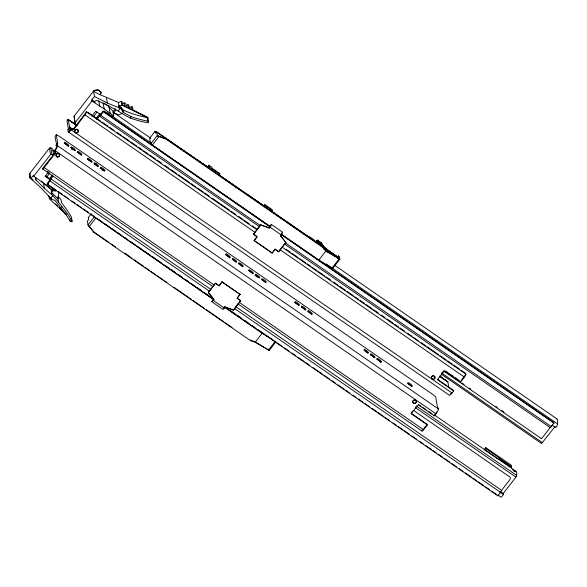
<?xml version="1.0" encoding="UTF-8"?>
<svg xmlns="http://www.w3.org/2000/svg" width="587" height="587" viewBox="0 0 587 587"><rect width="100%" height="100%" fill="white"/><g stroke="black" fill="none" stroke-linecap="round" stroke-linejoin="round"><path stroke-width="0.88" d="M66.309 214.593L49.418 198.802L49.477 196.579M88.894 226.325L88.057 224.96L87.39 221.13L88.571 219.604L88.336 217.498M270.636 226.758L152.378 145.033C150.272 144.307 148.694 136.544 150.624 137.894M207.908 167.163L156.619 131.723L155.438 133.249L155.1 131.202L207.607 167.112M58.81 192.646L58.032 198.927A104.332 98.821 -9.8 0 0 51.546 192.573L54.327 189.63M147.594 118.677L147.865 117.378L133.227 110.055L132.493 106.981L131.503 106.489L129.294 107.825M147.865 117.378L148.592 121.553L148.313 122.852A104.332 98.821 -9.8 0 1 130.373 118.075A125.369 118.325 70.8 0 1 125.743 115.624A125.603 118.545 70.8 0 1 118.361 111.17L108.324 105.682L97.471 100.685A1.798 1.702 -9.8 0 0 95.226 101.228L94.639 101.984C95.652 104.559 93.443 99.218 91.755 99.988L94.463 96.495L93.59 91.418L94.184 90.647L97.956 90.06L100.832 92.049L101.103 93.128L99.937 94.639L93.59 91.418M437.359 379.173L453.56 390.37L453.663 390.935L452.049 393.019A4.498 1.035 -55.4 0 1 449.121 395.066L68.246 131.862L67.909 129.888L69.552 128.127L69.706 127.13L68.063 119.499L76.626 124.884M464.603 376.04L464.787 375.526M56.081 190.1L55.42 191.274L51.289 188.919L33.76 176.181L33.576 175.131L30.869 178.624L41.339 188.222L51.671 199.309L54.782 200.336A2.678 2.597 86.1 0 1 55.09 200.644A123.417 119.77 86.1 0 1 60.674 207.695A102.644 97.229 -9.8 0 1 70.176 221.211L70.895 221.886L72.128 221.248L71.409 217.073A104.332 98.821 -9.8 0 0 61.906 203.278L60.813 199.551A104.332 98.821 -9.8 0 0 58.172 196.535M118.361 111.17L120.019 108.221L107.318 103.019L94.463 96.495M130.373 118.075L131.18 116.644A102.644 97.229 -9.8 0 0 147.689 121.105L148.592 121.553M103.459 111.17L101.492 113.827M115.206 108.588L113.504 111.303L113.812 113.071L119.058 114.832L122.103 113.533M113.812 113.071L115.933 109.674M46.762 177.032L49.756 173.136L47.459 171.609M497.967 495.046L501.056 497.226L501.555 496.918L503.426 494.562L503.235 493.454L515.907 477.099C517.426 476.079 516.846 469.747 515.32 471.721M237.779 303.795L421.84 430.99A2.7 0.624 -55.4 0 0 423.601 429.765L427.358 424.907L411.157 413.718L418.135 404.7L434.336 415.897L435.943 413.813A4.498 1.035 -55.4 0 0 438.386 408.926L437.176 405.588L435.679 396.959L432.942 394.537L58.781 135.971L56.249 134.746L54.995 136.962L56.668 144.769L56.103 145.143L56.44 147.117A2.7 0.624 -55.4 0 1 54.973 150.045L55.178 153.332L44.164 167.552A2.7 0.624 -55.4 0 1 42.411 168.785L212.89 286.595M68.063 119.499L66.984 120.885L68.481 129.514M32.828 179.879L29.952 177.89L29.35 174.031L49.425 148.107L50.82 147.799L52.801 149.171L53.769 154.777M77.264 125.42L75.283 124.055L74.057 116.285L94.133 90.361L97.904 89.774L100.781 91.77L101.103 93.128M29.952 177.89L29.401 174.317L29.996 173.547L30.869 178.624M56.103 145.143L57.739 143.382L56.249 134.746M67.909 129.888L69.552 128.127M56.668 144.769L57.739 143.382M33.76 176.181L50.533 154.52L51.927 154.212L53.909 155.577M75.283 124.055L75.165 122.698L91.939 101.037L91.755 99.988M100.531 121.017L88.461 112.675L86.414 111.846L73.852 128.516L71.078 129.25A2.7 0.624 -55.4 0 1 69.325 130.475L68.98 128.509M57.174 143.756L57.511 145.73A4.498 1.035 -55.4 0 1 55.075 150.617L54.752 150.338M68.246 131.862A4.498 1.035 -55.4 0 0 71.181 129.815L73.955 129.089L84.968 114.861A2.7 0.624 -55.4 0 0 86.428 111.934L86.414 111.846M48.45 172.189L45.155 176.452L50.423 180.092M91.814 116.189L95.666 111.214L100.935 114.854M93.737 116.336L96.994 112.132M52.39 175.029L49.638 178.58L49.88 180.187L47.158 184.362L213.727 299.473M96.305 118.317L100.157 113.342M50.475 178.36L51.597 176.914M96.833 118.493L97.948 117.048M99.064 115.61L100.186 114.164M47.158 184.362L49.844 180.899A1.886 0.433 -55.4 0 0 50.871 178.874L52.999 176.129M96.804 119.557L99.452 116.131A1.886 0.433 -55.4 0 0 100.678 115.243L103.275 111.266L100.472 114.854M49.55 180.913L47.547 183.386M47.474 184.157L48.42 182.939M89.004 160.068L89.65 159.238M95.483 164.551L96.129 163.714M88.233 217.63L91.293 213.683M150.001 137.864L155.1 131.275M88.05 224.924L94.331 216.816L213.969 299.942M150.998 143.632L157.279 135.516L156.619 131.723M95.71 218.217L89.173 226.67L94.155 232.577L250.429 340.57L255.264 342.309L269.257 350.498M152.378 145.033L158.923 136.588L166.392 139.288L322.667 247.281L325.888 251.097L339.88 259.293M207.416 167.178L208.921 165.24L211.863 167.266L212.01 168.124L219.707 173.444L219.854 174.317L218.856 175.608M208.216 168.264L209.221 166.965L208.921 165.24M263.365 206.595L264.869 204.65L272.126 209.669L272.28 210.542L271.275 211.834M264.018 206.822L265.023 205.523L264.869 204.65M225.034 307.192L233.553 310.097L224.99 306.935L224.337 308.087A2.517 0.58 -55.4 0 1 222.693 309.239L211.533 301.527A2.517 0.58 -55.4 0 0 213.176 300.375L213.873 299.48L208.312 292.429L215.502 283.139L219.149 285.884L222.055 281.811L219.105 285.627M281.958 232.694A1.71 0.396 -55.4 0 1 281.034 234.551L280.337 235.453L285.898 242.504L278.7 251.794L275.105 249.306L272.148 253.122L254.149 240.677L257.106 236.869L253.459 234.125L260.65 224.836L269.22 227.998L260.65 224.836M208.356 292.686L215.502 283.139M253.503 234.382L260.694 225.085M254.149 240.677L257.062 236.612L253.459 234.125M208.312 292.429L213.829 299.223L213.132 300.126A1.71 0.396 -55.4 0 1 212.017 300.904M269.176 227.741L269.873 226.839A1.71 0.396 -55.4 0 0 270.798 224.982M269.22 227.998L269.917 227.096A2.517 0.58 -55.4 0 0 271.282 224.359L282.442 232.07A2.517 0.58 -55.4 0 1 281.078 234.807L280.381 235.71L285.898 242.504M224.99 306.935L224.293 307.837A1.71 0.396 -55.4 0 1 223.97 308.219M237.596 297.433L240.061 294.256L222.055 281.811M272.148 253.122L275.061 249.049L278.7 251.794M233.553 310.097L240.751 300.808L237.148 298.321L240.061 294.256M233.509 309.841L240.707 300.551L237.148 298.321M278.656 251.537L281.129 248.345M282.178 246.988L285.854 242.248M315.828 242.013L317.332 240.076L321.911 243.238L322.667 247.281M315.806 242.358L316.811 241.059L321.199 244.097L320.994 242.923L317.332 240.076M315.887 242.372L317.391 240.435M315.909 242.937L316.811 241.059M319.988 244.214L320.994 242.923M320.297 245.968L321.294 244.676L316.907 241.646M255.184 342.287L262.176 333.255L272.258 339.33M281.18 234.044L318.836 260.07L325.829 251.038M323.437 248.705L328.243 252.028L328.947 251.126L325.396 248.235L322.102 244.368M337.929 258.522L337.635 256.812L338.332 255.91L339.477 256.702L339.902 259.19L332.924 268.2M268.384 350.212L275.362 341.201M318.836 260.07L332.029 268.017L339.007 259.006M269.279 350.395L275.721 342.074M412.668 411.069L411.061 413.145L427.255 424.342L427.358 424.907M415.354 407.598L416.425 406.211M441.659 373.625L443.801 370.852M423.498 429.192L427.255 424.342M434.776 414.635L435.848 413.248A2.7 0.624 -55.4 0 0 436.097 412.91M461.074 380.662L464.295 376.502M453.663 390.935L437.462 379.745L444.44 370.727L460.641 381.924L464.398 377.074A2.7 0.624 -55.4 0 0 465.858 374.139L465.733 373.383L461.199 370.258M485.72 447.558L484.752 448.806L484.95 449.943L498.634 459.394L499.596 458.146L485.919 448.695L485.72 447.558L511.284 465.22L511.526 466.643A2.069 0.477 -55.4 0 1 511.321 467.421L499.442 459.21A2.069 0.477 -55.4 0 0 499.647 458.432L499.596 458.146M484.95 449.943L485.919 448.695M224.278 306.766L497.871 495.832L500.55 492.361A1.886 0.433 -55.4 0 0 501.584 490.343L509.017 480.738A2.517 0.58 -55.4 0 0 510.382 478.001L510.257 477.253L413.754 410.57M281.151 234.184L553.989 422.728L551.391 426.705A1.886 0.433 -55.4 0 1 550.166 427.593L542.726 437.198A2.517 0.58 -55.4 0 1 541.089 438.342M551.303 426.199L552.374 424.812M441.299 374.183L541.581 443.523L555.177 426.375M52.903 189.036L51.238 190.804L51.927 194.811L52.911 195.698A125.603 121.891 86.1 0 1 58.619 202.31A125.369 121.67 86.1 0 1 61.87 206.536A104.332 98.821 -9.8 0 1 72.128 221.248M423.33 429.398L422.926 429.64M50.438 198.083L52.911 195.698M60.674 207.695L61.87 206.536M103.708 102.901L108.485 106.196L108.602 106.907L112.858 110.921L113.731 115.977L112.748 116.916L104.141 110.972M556.183 418.986C558.582 417.049 558.12 427.241 555.368 427.483L552.352 425.399M122.213 104.075L124.202 102.879L125.801 103.672L126.337 106.768L128.384 107.788L127.849 104.684L125.867 105.88M332.902 268.303L332.029 268.017M99.937 94.639L118.391 102.439L121.348 101.463L122.155 101.867L122.69 104.963L124.737 105.976L124.202 102.879M118.391 102.439L119.278 107.81L118.985 106.078L121.971 105.095L147.073 117.525L147.689 121.105M439.971 376.612L447.844 381.836L448.85 387.669M190.071 154.895L190.151 155.335L166.319 138.862L157.287 135.553M250.297 340.1L254.186 341.531M127.849 104.684L128.817 105.161L129.353 108.265L132.038 109.593L131.503 106.489M118.985 106.078L121.149 107.304A1.768 1.673 -9.8 0 1 121.78 108.39A2.223 2.106 -9.8 0 0 123.006 109.996L123.417 112.403A2.678 2.524 70.8 0 1 123.065 112.146L121.736 109.542L120.019 108.221M91.939 101.037L104.134 108.837L113.731 115.977M322.527 246.811L325.814 250.664L338.772 258.471L338.332 255.91M263.578 346.924L255.191 341.876L255.264 342.309M265.104 347.849L267.386 349.221M513.354 470.664L514.491 471.61M322.19 244.86L325.477 248.727L328.947 251.126M209.221 166.965L219.854 174.317M265.023 205.523L272.28 210.542M218.467 174.464L264.473 206.257M271.26 210.946L311.235 238.571M314.25 240.655L316.518 242.218M324.061 247.435L337.635 256.812M218.929 174.933L264.194 206.213M271.737 211.43L321.471 245.696L321.294 244.676M324.552 247.927L336.468 256.211M326.783 250.583L328.243 252.028M158.806 136.654L157.375 135.7M113.005 112.117L150.573 138.077M335.199 265.669L556.755 418.773M107.538 112.902L109.806 114.465M111.31 115.507L151.27 143.118M326.189 263.996L557.65 423.946M103.275 111.266L270.6 226.89M103.363 111.779L270.688 227.404M281.239 234.697L554.077 423.242M269.917 227.096L281.078 234.807M100.678 115.243L260.467 225.665M285.333 242.849L551.391 426.705M99.452 116.131L259.241 226.545M284.108 243.737L550.166 427.593M102.043 122.059L108.074 126.227M109.586 127.269L114.113 130.402M117.129 132.486L121.656 135.612M123.167 136.661L129.206 140.829M130.71 141.871L136.749 146.046M138.261 147.088L142.032 149.692M143.544 150.734L148.071 153.867M149.575 154.909L155.614 159.077M157.125 160.119L161.652 163.252M164.668 165.336L169.195 168.462M170.707 169.511L176.738 173.679M178.25 174.721L189.564 182.542M191.076 183.584L195.603 186.717M197.115 187.759L203.146 191.927M204.658 192.969L209.185 196.102M212.201 198.186L229.561 210.183M231.065 211.225L235.592 214.35M238.615 216.434L243.143 219.567M244.647 220.609L249.174 223.735M252.197 225.819L256.724 228.952M286.148 249.284L290.675 252.417M292.187 253.459L298.218 257.627M299.73 258.669L305.768 262.844M307.272 263.886L311.051 266.491M312.555 267.54L317.083 270.666M318.594 271.708L324.633 275.883M326.137 276.925L330.664 280.05M333.687 282.134L338.215 285.267M339.719 286.309L345.758 290.477M347.269 291.519L353.301 295.694M354.812 296.736L358.584 299.341M360.095 300.39L364.622 303.516M366.127 304.558L372.165 308.733M373.677 309.775L378.204 312.9M381.22 314.984L384.991 317.596M387.259 319.159L393.29 323.327M394.802 324.369L398.573 326.981M400.085 328.023L404.612 331.149M407.627 333.24L412.155 336.366M413.666 337.408L418.193 340.533M421.209 342.625L425.736 345.75M427.248 346.792L438.562 354.614M440.074 355.656L446.113 359.831M447.617 360.873L452.144 363.999M453.656 365.041L459.694 369.216M86.428 111.934L256.908 229.744M281.804 246.944L465.858 374.139M84.968 114.861L254.883 232.283M280.08 249.702L464.398 377.074M445.812 371.182L448.02 372.708M449.495 373.721L453.179 376.267M455.387 377.793L459.071 380.339M455.769 378.732L457.302 379.789M461.8 382.9L464.082 384.47M469.343 388.11L470.847 389.152M495.729 406.343L497.248 407.393M501.76 410.511L504.028 412.081M443.904 371.255L541.126 438.445M254.105 240.421L272.104 252.865M441.483 372.921L542.513 442.737M440.228 376.157L447.514 381.821M68.415 119.631L76.706 125.361M439.546 376.098L447.844 381.836M68.085 119.616L76.376 125.354M69.706 127.13L72.722 129.213M69.501 127.834L71.761 129.397M71.181 129.815L452.049 393.019M57.511 145.73L438.386 408.926M55.075 150.617L435.943 413.813M499.647 458.432L511.526 466.643M52.852 150.514L55.692 152.473M434.659 415.134L516.032 471.368M418.773 404.641L420.982 406.167M422.457 407.187L426.14 409.733M428.349 411.26L432.025 413.798M416.521 406.182L516.736 475.433M415.633 407.804L515.907 477.099M222.099 282.068L240.105 294.505M215.546 283.396L219.149 285.884M44.164 167.552L214.086 284.974M239.283 302.393L423.601 429.765M50.871 178.874L210.652 289.296M235.526 306.48L501.584 490.343M45.72 175.895L50.233 179.02M500.219 491.378L503.235 493.454M49.844 180.899L209.625 291.321M234.499 308.505L500.55 492.361M499.654 491.957L503.426 494.562M47.07 183.856L55.361 189.608M58.377 191.663L62.149 194.268M64.409 195.831L68.173 198.435M71.944 201.04L74.96 203.124M77.22 204.687L81.74 207.813M83.251 208.855L88.527 212.501M90.787 214.064L94.551 216.669M98.323 219.274L102.094 221.871M104.354 223.434L110.378 227.602M111.89 228.644L115.661 231.249M117.165 232.291L121.685 235.416M124.701 237.5L127.717 239.584M130.732 241.668L135.252 244.794M138.268 246.878L142.039 249.482M144.299 251.045L150.331 255.206M151.835 256.248L155.606 258.852M157.111 259.894L161.63 263.02M164.646 265.104L169.173 268.23M170.678 269.272L175.197 272.397M178.213 274.481L181.985 277.086M185.749 279.691L188.765 281.775M191.024 283.338L195.552 286.456M197.056 287.498L201.576 290.624M204.592 292.708L209.119 295.833M210.623 296.875L213.639 298.959M225.694 307.295L228.71 309.378M230.97 310.941L235.497 314.067M237.001 315.109L241.521 318.227M244.537 320.311L249.064 323.437M252.08 325.521L255.088 327.605M258.104 329.689L264.135 333.856M265.64 334.898L269.411 337.503M270.915 338.545L282.222 346.359M284.482 347.922L289.009 351.041M292.025 353.125L295.789 355.729M298.049 357.292L304.081 361.46M305.585 362.502L309.356 365.107M313.128 367.711L322.923 374.484M324.428 375.526L329.703 379.173M331.971 380.736L335.735 383.333M337.995 384.896L344.026 389.064M345.538 390.106L349.302 392.71M353.073 395.315L356.089 397.399M358.349 398.962L362.869 402.088M364.38 403.13L369.656 406.776M371.916 408.339L376.436 411.465M377.94 412.507L383.971 416.667M385.483 417.709L389.247 420.314M393.019 422.919L396.034 425.003M398.294 426.566L402.814 429.691M404.326 430.733L409.601 434.38M411.861 435.943L416.381 439.069M419.397 441.153L423.168 443.757M425.428 445.32L431.452 449.481M432.964 450.523L435.98 452.606M438.24 454.169L442.759 457.295M444.271 458.337L449.547 461.984M451.807 463.547L456.326 466.672M459.342 468.756L463.114 471.361M465.374 472.924L471.398 477.092M472.909 478.126L476.681 480.731M478.185 481.773L483.461 485.42M485.72 486.983L489.492 489.587M491.752 491.15L496.272 494.276M224.513 307.228L262.176 333.255M213.176 300.375L224.337 308.087M29.9 177.604L32.777 179.593M88.087 225.026L94.081 232.158L108.977 242.446M111.214 243.994L115.683 247.083M131.855 258.251L125.075 253.188M134.085 259.799L143.764 266.483M145.253 267.511L149.714 270.6M151.204 271.627L155.672 274.716M157.162 275.743L163.12 279.86M164.602 280.887L166.84 282.435L166.767 281.995M174.075 287.432L191.355 299.377M192.859 300.412L204.129 308.204M206.389 309.76L223.669 321.705M225.173 322.747L231.938 327.421M44.084 183.54L52.184 190.452M35.77 178.727L36.005 180.062L44.341 188.324L51.927 194.811M55.325 203.88L57.475 205.89M59.558 207.791L66.192 213.998M336.652 256.372L337.07 256.827M41.486 181.053L43.409 182.961L44.341 188.324M497.783 495.318L497.871 495.832M460.538 381.359L460.641 381.924M434.233 415.325L434.336 415.897M421.708 430.234L421.84 430.99M325.396 248.235L325.477 248.727M325.814 250.664L325.888 251.097M304.844 234.206L304.924 234.646L246.232 193.703M238.997 188.706L239.07 189.139L197.313 159.899M250.356 340.144L250.429 340.57M166.319 138.862L166.392 139.288M121.348 101.463L121.971 105.095M122.661 109.806L123.065 112.146M121.78 108.39L122.155 110.517M121.083 107.26L121.428 109.226M120.871 107.135L121.201 109.057M109.138 107.37L110.099 112.961M106.386 97.655L107.318 103.019M103.165 103.231L104.134 108.837M98.785 100.737L99.753 106.342M77.939 132.31L77.866 131.884A1.798 1.702 -9.8 0 0 77.499 129.5A1.798 1.702 -9.8 0 0 74.989 129.896A1.798 1.702 -9.8 0 0 75.356 132.273M74.057 116.285L75.165 122.698M94.081 232.158L94.155 232.577M74.989 129.896L75.063 130.321M73.852 128.516L73.955 129.089M71.306 128.957L71.401 129.529M59.184 156.01L59.258 156.435M69.868 219.421L70.176 221.211M56.308 154.021L56.381 154.447M55.178 153.332L55.083 152.767L42.411 168.785M50.82 147.799L51.927 154.212M49.425 148.107L50.533 154.52M57.761 197.364L58.619 202.31M51.252 197.834L51.473 199.118M48.912 195.897L49.418 198.802M147.073 117.525A102.644 97.229 -9.8 0 1 123.006 109.996M131.18 116.644A123.417 116.475 70.8 0 1 123.417 112.403M77.22 132.405A1.798 1.702 -9.8 0 1 76.684 132.574M76.127 132.574A1.798 1.702 -9.8 0 1 75.591 132.413M75.635 126.396A3.999 0.888 37.8 0 1 76.119 126.08M451.953 392.446A2.7 0.624 -55.4 0 1 451.697 392.762M451.447 393.048A2.7 0.624 -55.4 0 1 451.205 393.297M450.977 393.51A2.7 0.624 -55.4 0 1 450.589 393.782M158.505 136.419A1.651 0.455 22.6 0 1 157.375 135.7M313.759 240.494A3.148 0.704 37.8 0 0 314.588 240.318L309.562 236.84A3.148 0.704 37.8 0 0 310.861 238.535A3.148 0.704 37.8 0 0 313.429 240.347M100.025 168.117A2.832 0.631 37.8 0 1 100.406 168.175M100.656 168.278A2.832 0.631 37.8 0 1 104.229 171.133M57.166 156.641A1.798 1.702 -9.8 0 1 56.154 154.249A1.798 1.702 -9.8 0 1 58.817 153.625A1.798 1.702 -9.8 0 1 59.001 156.215M58.781 156.391A1.798 1.702 -9.8 0 1 58.282 156.634M87.228 159.172A2.832 0.631 37.8 0 1 89.54 160.456A2.832 0.631 37.8 0 1 91.374 162.372M94.177 163.795A2.832 0.631 37.8 0 1 97.589 166.429M71.68 149.157A3.999 0.888 37.8 0 1 72.186 149.516M77.154 152.202A2.832 0.631 37.8 0 1 77.616 152.356M77.91 152.488A2.832 0.631 37.8 0 1 81.189 155.21M70.675 147.726A2.832 0.631 37.8 0 1 74.549 150.514M64.188 143.25A2.832 0.631 37.8 0 1 66.5 144.541A2.832 0.631 37.8 0 1 68.334 146.449M223.676 308.505A1.71 0.396 -55.4 0 1 223.331 308.711M307.757 311.47A2.832 0.631 37.8 0 1 311.58 314.427M301.535 307.089A2.832 0.631 37.8 0 1 301.821 307.228M302.144 307.397A2.832 0.631 37.8 0 1 305.262 310.303M248.506 270.622A2.832 0.631 37.8 0 1 250.81 271.913A2.832 0.631 37.8 0 1 252.652 273.821M254.985 275.098A2.832 0.631 37.8 0 1 258.867 277.886M261.464 279.573A2.832 0.631 37.8 0 1 261.934 279.728M262.228 279.86A2.832 0.631 37.8 0 1 265.5 282.582M255.998 276.528A3.999 0.888 37.8 0 1 256.497 276.888M225.679 254.751A2.832 0.631 37.8 0 1 228.116 256.27A2.832 0.631 37.8 0 1 229.664 258.06M294.425 302.452A2.832 0.631 37.8 0 1 296.538 303.486A2.832 0.631 37.8 0 1 298.622 305.475M376.502 359.178A2.832 0.631 37.8 0 1 378.439 360.08A2.832 0.631 37.8 0 1 380.537 361.966M380.699 362.194A2.832 0.631 37.8 0 1 380.86 362.546M407.708 383.546A2.832 0.631 37.8 0 1 411.524 386.495M370.184 354.709A2.832 0.631 37.8 0 1 372.312 355.861A2.832 0.631 37.8 0 1 374.22 357.718M364.175 350.38A2.832 0.631 37.8 0 1 367.579 353.014M436.765 411.861A2.7 0.624 -55.4 0 1 436.339 412.566M102.204 170.303A3.999 0.888 37.8 0 1 102.681 170.7M232.158 259.227A2.832 0.631 37.8 0 1 235.981 262.184M238.638 263.71A2.832 0.631 37.8 0 1 238.894 263.805M239.188 263.937A2.832 0.631 37.8 0 1 242.57 266.858M36.005 180.062A1.798 1.702 -9.8 0 1 35.873 177.876M512.994 469.681L515.269 471.442L512.994 469.681M432.516 379.019A1.798 1.702 -9.8 0 0 434.952 377.147A1.798 1.702 -9.8 0 0 432.069 376.106A1.798 1.702 -9.8 0 0 432.516 379.019M432.56 379.275A1.798 1.702 -9.8 0 0 434.996 377.404A1.798 1.702 -9.8 0 0 432.113 376.355A1.798 1.702 -9.8 0 0 432.56 379.275M75.833 132.911A1.798 1.702 -9.8 0 0 78.276 131.04A1.798 1.702 -9.8 0 0 75.385 129.991A1.798 1.702 -9.8 0 0 75.833 132.911M413.835 403.144A1.798 1.702 -9.8 0 0 416.271 401.273A1.798 1.702 -9.8 0 0 413.387 400.231A1.798 1.702 -9.8 0 0 413.835 403.144M413.879 403.401A1.798 1.702 -9.8 0 0 416.315 401.53A1.798 1.702 -9.8 0 0 413.431 400.488A1.798 1.702 -9.8 0 0 413.879 403.401M308.535 311.814A2.832 0.631 37.8 0 0 312.321 314.148A2.832 0.631 37.8 0 0 309.496 311.183A2.832 0.631 37.8 0 0 308.535 311.814M88.219 159.569A2.832 0.631 37.8 0 0 92.005 161.902A2.832 0.631 37.8 0 0 89.18 158.93A2.832 0.631 37.8 0 0 88.219 159.569M71.658 148.122A2.832 0.631 37.8 0 0 75.444 150.455A2.832 0.631 37.8 0 0 72.619 147.491A2.832 0.631 37.8 0 0 71.658 148.122M65.179 143.646A2.832 0.631 37.8 0 0 68.965 145.98A2.832 0.631 37.8 0 0 66.14 143.008A2.832 0.631 37.8 0 0 65.179 143.646M57.152 157.037A1.798 1.702 -9.8 0 0 59.595 155.166A1.798 1.702 -9.8 0 0 56.704 154.124A1.798 1.702 -9.8 0 0 57.152 157.037M78.137 152.598A2.832 0.631 37.8 0 0 81.923 154.931A2.832 0.631 37.8 0 0 79.098 151.967A2.832 0.631 37.8 0 0 78.137 152.598M302.056 307.339A2.832 0.631 37.8 0 0 305.842 309.672A2.832 0.631 37.8 0 0 303.017 306.7A2.832 0.631 37.8 0 0 302.056 307.339M249.497 271.018A2.832 0.631 37.8 0 0 253.283 273.351A2.832 0.631 37.8 0 0 250.451 270.38A2.832 0.631 37.8 0 0 249.497 271.018M255.976 275.494A2.832 0.631 37.8 0 0 259.762 277.827A2.832 0.631 37.8 0 0 256.937 274.863A2.832 0.631 37.8 0 0 255.976 275.494M262.455 279.97A2.832 0.631 37.8 0 0 266.241 282.303A2.832 0.631 37.8 0 0 263.416 279.339A2.832 0.631 37.8 0 0 262.455 279.97M295.577 302.863A2.832 0.631 37.8 0 0 299.363 305.196A2.832 0.631 37.8 0 0 296.53 302.224A2.832 0.631 37.8 0 0 295.577 302.863M377.654 359.582A2.832 0.631 37.8 0 0 381.44 361.915A2.832 0.631 37.8 0 0 378.608 358.943A2.832 0.631 37.8 0 0 377.654 359.582M408.479 383.891A2.832 0.631 37.8 0 0 412.265 386.217A2.832 0.631 37.8 0 0 409.44 383.252A2.832 0.631 37.8 0 0 408.479 383.891M371.175 355.106A2.832 0.631 37.8 0 0 374.961 357.439A2.832 0.631 37.8 0 0 372.129 354.467A2.832 0.631 37.8 0 0 371.175 355.106M364.696 350.622A2.832 0.631 37.8 0 0 368.482 352.956A2.832 0.631 37.8 0 0 365.65 349.991A2.832 0.631 37.8 0 0 364.696 350.622M232.936 259.571A2.832 0.631 37.8 0 0 236.722 261.905A2.832 0.631 37.8 0 0 233.897 258.94A2.832 0.631 37.8 0 0 232.936 259.571M239.415 264.055A2.832 0.631 37.8 0 0 243.201 266.388A2.832 0.631 37.8 0 0 240.377 263.416A2.832 0.631 37.8 0 0 239.415 264.055M94.698 164.044A2.832 0.631 37.8 0 0 98.484 166.378A2.832 0.631 37.8 0 0 95.659 163.406A2.832 0.631 37.8 0 0 94.698 164.044M226.457 255.096A2.832 0.631 37.8 0 0 230.243 257.429A2.832 0.631 37.8 0 0 227.418 254.457A2.832 0.631 37.8 0 0 226.457 255.096M101.177 168.52A2.832 0.631 37.8 0 0 104.963 170.854A2.832 0.631 37.8 0 0 102.138 167.889A2.832 0.631 37.8 0 0 101.177 168.52"/></g></svg>
